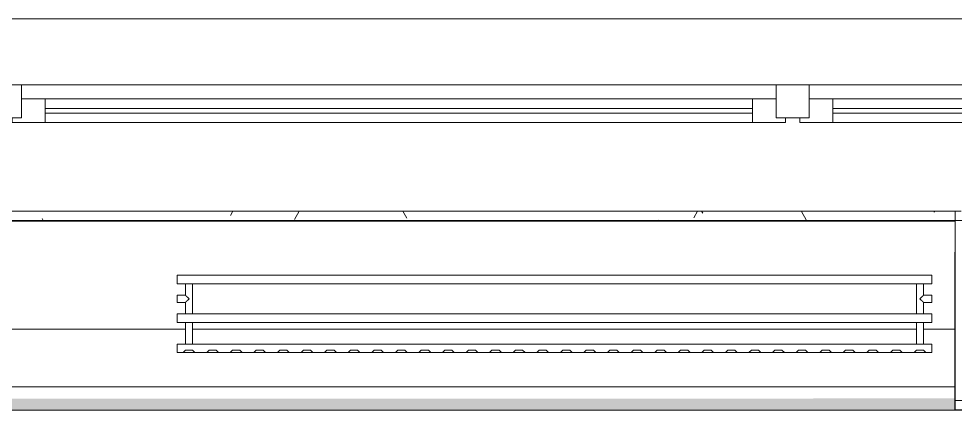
# Model space of a CAD drawing. Header units: millimetres. Extents: x -1113 to 415037, y -3642 to 354837.
# Drawn here: x 262136 to 264123, y 20728 to 21558 of the extents above; entities that cross this region are included whole.
import ezdxf

# ---------------------------------------------------------------- set-up
doc = ezdxf.new("R2010")
doc.units = ezdxf.units.MM
doc.layers.add('A-AREA-PATT-2', color=7, linetype='Continuous', lineweight=5, true_color=0xcde0ef, transparency=1)
for name, color, linetype, lineweight in [('A-FLOR', 7, 'Continuous', 9), ('A-GLAZ', 7, 'Continuous', 9), ('A-GLAZ-1', 7, 'Continuous', 5), ('A-WALL', 7, 'Continuous', 5), ('I-WALL', 7, 'Continuous', 5)]:
    doc.layers.add(name, color=color, linetype=linetype, lineweight=lineweight)
for name, color, linetype, lineweight, true_color in [('A-WALL-1', 9, 'Continuous', 5, 0x808080), ('A-WALL-FNSH-1', 9, 'Continuous', 5, 0x808080), ('M-EQPM-1', 7, 'Continuous', 9, 0xb2b2b2)]:
    doc.layers.add(name, color=color, linetype=linetype, lineweight=lineweight, true_color=true_color)

# ---------------------------------------------------------------- blocks, each defined once
blk = doc.blocks.new('120_Окно_СКБ_2Ст_Фрамуга сверху - 120_Окно_СКБ_2Ст_2300х2500_h_ ДОО-23103760-Объем проектирования 2 этажа')
at = {"layer": 'A-GLAZ'}
for p, q in [((-1150, -127), (-1150, -57)), ((-1150, -57), (-1080, -57)), ((-1080, -57), (-1080, -127)), ((520, -127), (520, -57)), ((520, -57), (590, -57)), ((590, -57), (590, -127)), ((1080, -127), (1080, -57)), ((1080, -57), (1150, -57)), ((1150, -57), (1150, -127)), ((520, -87), (-1080, -87)), ((-1080, -87), (-1080, -127)), ((-1030, -137), (-1030, -87)), ((470, -137), (470, -87)), ((520, -127), (520, -87)), ((1080, -87), (590, -87)), ((590, -87), (590, -127)), ((640, -137), (640, -87)), ((1030, -137), (1030, -87)), ((1080, -127), (1080, -87)), ((-1080, -127), (-1150, -127)), ((-1080, -127), (-1100, -127)), ((-1100, -127), (-1100, -137)), ((-1100, -137), (540, -137)), ((540, -137), (-1100, -137)), ((590, -127), (520, -127)), ((540, -127), (520, -127)), ((540, -137), (540, -127)), ((590, -127), (570, -127)), ((570, -127), (570, -137)), ((570, -137), (1100, -137)), ((1100, -137), (570, -137)), ((1150, -127), (1080, -127)), ((1100, -127), (1080, -127)), ((1100, -137), (1100, -127))]:
    blk.add_line(p, q, dxfattribs=at)
at = {"layer": 'A-GLAZ-1'}
for p, q in [((1150, -57), (-1150, -57)), ((-1080, -57), (1080, -57)), ((-1030, -107), (470, -107)), ((470, -117), (-1030, -117)), ((640, -107), (1030, -107)), ((1030, -117), (640, -117)), ((-1130, -127), (-1100, -127)), ((540, -127), (570, -127)), ((540, -127), (570, -127)), ((1100, -127), (1130, -127))]:
    blk.add_line(p, q, dxfattribs=at)
blk = doc.blocks.new('radiator_prado_classic_z_tip_30_po exemplyaru - Classic Z Тип 30-300-V473-Объем проектирования 2 этажа')
at = {"layer": 'M-EQPM-1'}
for p, q in [((0, 228), (0, 210)), ((1600, 228), (0, 228)), ((0, 210), (0, 228)), ((0, 228), (12.5, 228)), ((12.5, 228), (37.5, 228)), ((37.5, 228), (12.5, 228)), ((12.5, 228), (37.5, 228)), ((12.5, 228), (17.5, 223)), ((12.5, 228), (17.5, 223)), ((32.5, 223), (17.5, 223)), ((17.5, 223), (32.5, 223)), ((32.5, 223), (37.5, 228)), ((37.5, 228), (32.5, 223)), ((37.5, 228), (62.5, 228)), ((62.5, 228), (87.5, 228)), ((87.5, 228), (62.5, 228)), ((62.5, 228), (87.5, 228)), ((62.5, 228), (67.5, 223)), ((62.5, 228), (67.5, 223)), ((82.5, 223), (67.5, 223)), ((67.5, 223), (82.5, 223)), ((82.5, 223), (87.5, 228)), ((87.5, 228), (82.5, 223)), ((87.5, 228), (112.5, 228)), ((112.5, 228), (137.5, 228)), ((137.5, 228), (112.5, 228)), ((112.5, 228), (137.5, 228)), ((112.5, 228), (117.5, 223)), ((112.5, 228), (117.5, 223)), ((132.5, 223), (117.5, 223)), ((117.5, 223), (132.5, 223)), ((132.5, 223), (137.5, 228)), ((137.5, 228), (132.5, 223)), ((137.5, 228), (162.5, 228)), ((162.5, 228), (187.5, 228)), ((187.5, 228), (162.5, 228)), ((162.5, 228), (187.5, 228)), ((162.5, 228), (167.5, 223)), ((162.5, 228), (167.5, 223)), ((182.5, 223), (167.5, 223)), ((167.5, 223), (182.5, 223)), ((182.5, 223), (187.5, 228)), ((187.5, 228), (182.5, 223)), ((187.5, 228), (212.5, 228)), ((212.5, 228), (237.5, 228)), ((237.5, 228), (212.5, 228)), ((212.5, 228), (237.5, 228)), ((212.5, 228), (217.5, 223)), ((212.5, 228), (217.5, 223)), ((232.5, 223), (217.5, 223)), ((217.5, 223), (232.5, 223)), ((232.5, 223), (237.5, 228)), ((237.5, 228), (232.5, 223)), ((237.5, 228), (262.5, 228)), ((262.5, 228), (287.5, 228)), ((287.5, 228), (262.5, 228)), ((262.5, 228), (287.5, 228)), ((262.5, 228), (267.5, 223)), ((262.5, 228), (267.5, 223)), ((282.5, 223), (267.5, 223)), ((267.5, 223), (282.5, 223)), ((282.5, 223), (287.5, 228)), ((287.5, 228), (282.5, 223)), ((287.5, 228), (312.5, 228)), ((312.5, 228), (337.5, 228)), ((337.5, 228), (312.5, 228)), ((312.5, 228), (337.5, 228)), ((312.5, 228), (317.5, 223)), ((312.5, 228), (317.5, 223)), ((332.5, 223), (317.5, 223)), ((317.5, 223), (332.5, 223)), ((332.5, 223), (337.5, 228)), ((337.5, 228), (332.5, 223)), ((337.5, 228), (362.5, 228)), ((362.5, 228), (387.5, 228)), ((387.5, 228), (362.5, 228)), ((362.5, 228), (387.5, 228)), ((362.5, 228), (367.5, 223)), ((362.5, 228), (367.5, 223)), ((382.5, 223), (367.5, 223)), ((367.5, 223), (382.5, 223)), ((382.5, 223), (387.5, 228)), ((387.5, 228), (382.5, 223)), ((387.5, 228), (412.5, 228)), ((412.5, 228), (437.5, 228)), ((437.5, 228), (412.5, 228)), ((412.5, 228), (437.5, 228)), ((412.5, 228), (417.5, 223)), ((412.5, 228), (417.5, 223)), ((432.5, 223), (417.5, 223)), ((417.5, 223), (432.5, 223)), ((432.5, 223), (437.5, 228)), ((437.5, 228), (432.5, 223)), ((437.5, 228), (462.5, 228)), ((462.5, 228), (487.5, 228)), ((487.5, 228), (462.5, 228)), ((462.5, 228), (487.5, 228)), ((462.5, 228), (467.5, 223)), ((462.5, 228), (467.5, 223)), ((482.5, 223), (467.5, 223)), ((467.5, 223), (482.5, 223)), ((482.5, 223), (487.5, 228)), ((487.5, 228), (482.5, 223)), ((487.5, 228), (512.5, 228)), ((512.5, 228), (537.5, 228)), ((537.5, 228), (512.5, 228)), ((512.5, 228), (537.5, 228)), ((512.5, 228), (517.5, 223)), ((512.5, 228), (517.5, 223)), ((532.5, 223), (517.5, 223)), ((517.5, 223), (532.5, 223)), ((532.5, 223), (537.5, 228)), ((537.5, 228), (532.5, 223)), ((537.5, 228), (562.5, 228)), ((562.5, 228), (587.5, 228)), ((587.5, 228), (562.5, 228)), ((562.5, 228), (587.5, 228)), ((562.5, 228), (567.5, 223)), ((562.5, 228), (567.5, 223)), ((582.5, 223), (567.5, 223)), ((567.5, 223), (582.5, 223)), ((582.5, 223), (587.5, 228)), ((587.5, 228), (582.5, 223)), ((587.5, 228), (612.5, 228)), ((612.5, 228), (637.5, 228)), ((637.5, 228), (612.5, 228)), ((612.5, 228), (637.5, 228)), ((612.5, 228), (617.5, 223)), ((612.5, 228), (617.5, 223)), ((632.5, 223), (617.5, 223)), ((617.5, 223), (632.5, 223)), ((632.5, 223), (637.5, 228)), ((637.5, 228), (632.5, 223)), ((637.5, 228), (662.5, 228)), ((662.5, 228), (687.5, 228)), ((687.5, 228), (662.5, 228)), ((662.5, 228), (687.5, 228)), ((662.5, 228), (667.5, 223)), ((662.5, 228), (667.5, 223)), ((682.5, 223), (667.5, 223)), ((667.5, 223), (682.5, 223)), ((682.5, 223), (687.5, 228)), ((687.5, 228), (682.5, 223)), ((687.5, 228), (712.5, 228)), ((712.5, 228), (737.5, 228)), ((737.5, 228), (712.5, 228)), ((712.5, 228), (737.5, 228)), ((712.5, 228), (717.5, 223)), ((712.5, 228), (717.5, 223)), ((732.5, 223), (717.5, 223)), ((717.5, 223), (732.5, 223)), ((732.5, 223), (737.5, 228)), ((737.5, 228), (732.5, 223)), ((737.5, 228), (762.5, 228)), ((762.5, 228), (787.5, 228)), ((787.5, 228), (762.5, 228)), ((762.5, 228), (787.5, 228)), ((762.5, 228), (767.5, 223)), ((762.5, 228), (767.5, 223)), ((782.5, 223), (767.5, 223)), ((767.5, 223), (782.5, 223)), ((782.5, 223), (787.5, 228)), ((787.5, 228), (782.5, 223)), ((787.5, 228), (812.5, 228)), ((812.5, 228), (837.5, 228)), ((837.5, 228), (812.5, 228)), ((812.5, 228), (837.5, 228)), ((812.5, 228), (817.5, 223)), ((812.5, 228), (817.5, 223)), ((832.5, 223), (817.5, 223)), ((817.5, 223), (832.5, 223)), ((832.5, 223), (837.5, 228)), ((837.5, 228), (832.5, 223)), ((837.5, 228), (862.5, 228)), ((862.5, 228), (887.5, 228)), ((887.5, 228), (862.5, 228)), ((862.5, 228), (887.5, 228)), ((862.5, 228), (867.5, 223)), ((862.5, 228), (867.5, 223)), ((882.5, 223), (867.5, 223)), ((867.5, 223), (882.5, 223)), ((882.5, 223), (887.5, 228)), ((887.5, 228), (882.5, 223)), ((887.5, 228), (912.5, 228)), ((912.5, 228), (937.5, 228)), ((937.5, 228), (912.5, 228)), ((912.5, 228), (937.5, 228)), ((912.5, 228), (917.5, 223)), ((912.5, 228), (917.5, 223)), ((932.5, 223), (917.5, 223)), ((917.5, 223), (932.5, 223)), ((932.5, 223), (937.5, 228)), ((937.5, 228), (932.5, 223)), ((937.5, 228), (962.5, 228)), ((962.5, 228), (987.5, 228)), ((987.5, 228), (962.5, 228)), ((962.5, 228), (987.5, 228)), ((962.5, 228), (967.5, 223)), ((962.5, 228), (967.5, 223)), ((982.5, 223), (967.5, 223)), ((967.5, 223), (982.5, 223)), ((982.5, 223), (987.5, 228)), ((987.5, 228), (982.5, 223)), ((987.5, 228), (1012.5, 228)), ((1012.5, 228), (1037.5, 228)), ((1037.5, 228), (1012.5, 228)), ((1012.5, 228), (1037.5, 228)), ((1012.5, 228), (1017.5, 223)), ((1012.5, 228), (1017.5, 223)), ((1032.5, 223), (1017.5, 223)), ((1017.5, 223), (1032.5, 223)), ((1032.5, 223), (1037.5, 228)), ((1037.5, 228), (1032.5, 223)), ((1037.5, 228), (1062.5, 228)), ((1062.5, 228), (1087.5, 228)), ((1087.5, 228), (1062.5, 228)), ((1062.5, 228), (1087.5, 228)), ((1062.5, 228), (1067.5, 223)), ((1062.5, 228), (1067.5, 223)), ((1082.5, 223), (1067.5, 223)), ((1067.5, 223), (1082.5, 223)), ((1082.5, 223), (1087.5, 228)), ((1087.5, 228), (1082.5, 223)), ((1087.5, 228), (1112.5, 228)), ((1112.5, 228), (1137.5, 228)), ((1137.5, 228), (1112.5, 228)), ((1112.5, 228), (1137.5, 228)), ((1112.5, 228), (1117.5, 223)), ((1112.5, 228), (1117.5, 223)), ((1132.5, 223), (1117.5, 223)), ((1117.5, 223), (1132.5, 223)), ((1132.5, 223), (1137.5, 228)), ((1137.5, 228), (1132.5, 223)), ((1137.5, 228), (1162.5, 228)), ((1162.5, 228), (1187.5, 228)), ((1187.5, 228), (1162.5, 228)), ((1162.5, 228), (1187.5, 228)), ((1162.5, 228), (1167.5, 223)), ((1162.5, 228), (1167.5, 223)), ((1182.5, 223), (1167.5, 223)), ((1167.5, 223), (1182.5, 223)), ((1182.5, 223), (1187.5, 228)), ((1187.5, 228), (1182.5, 223)), ((1187.5, 228), (1212.5, 228)), ((1212.5, 228), (1237.5, 228)), ((1237.5, 228), (1212.5, 228)), ((1212.5, 228), (1237.5, 228)), ((1212.5, 228), (1217.5, 223)), ((1212.5, 228), (1217.5, 223)), ((1232.5, 223), (1217.5, 223)), ((1217.5, 223), (1232.5, 223)), ((1232.5, 223), (1237.5, 228)), ((1237.5, 228), (1232.5, 223)), ((1237.5, 228), (1262.5, 228)), ((1262.5, 228), (1287.5, 228)), ((1287.5, 228), (1262.5, 228)), ((1262.5, 228), (1287.5, 228)), ((1262.5, 228), (1267.5, 223)), ((1262.5, 228), (1267.5, 223)), ((1282.5, 223), (1267.5, 223)), ((1267.5, 223), (1282.5, 223)), ((1282.5, 223), (1287.5, 228)), ((1287.5, 228), (1282.5, 223)), ((1287.5, 228), (1312.5, 228)), ((1312.5, 228), (1337.5, 228)), ((1337.5, 228), (1312.5, 228)), ((1312.5, 228), (1337.5, 228)), ((1312.5, 228), (1317.5, 223)), ((1312.5, 228), (1317.5, 223)), ((1332.5, 223), (1317.5, 223)), ((1317.5, 223), (1332.5, 223)), ((1332.5, 223), (1337.5, 228)), ((1337.5, 228), (1332.5, 223)), ((1337.5, 228), (1362.5, 228)), ((1362.5, 228), (1387.5, 228)), ((1387.5, 228), (1362.5, 228)), ((1362.5, 228), (1387.5, 228)), ((1362.5, 228), (1367.5, 223)), ((1362.5, 228), (1367.5, 223)), ((1382.5, 223), (1367.5, 223)), ((1367.5, 223), (1382.5, 223)), ((1382.5, 223), (1387.5, 228)), ((1387.5, 228), (1382.5, 223)), ((1387.5, 228), (1412.5, 228)), ((1412.5, 228), (1437.5, 228)), ((1437.5, 228), (1412.5, 228)), ((1412.5, 228), (1437.5, 228)), ((1412.5, 228), (1417.5, 223)), ((1412.5, 228), (1417.5, 223)), ((1432.5, 223), (1417.5, 223)), ((1417.5, 223), (1432.5, 223)), ((1432.5, 223), (1437.5, 228)), ((1437.5, 228), (1432.5, 223)), ((1437.5, 228), (1462.5, 228)), ((1462.5, 228), (1487.5, 228)), ((1487.5, 228), (1462.5, 228)), ((1462.5, 228), (1487.5, 228)), ((1462.5, 228), (1467.5, 223)), ((1462.5, 228), (1467.5, 223)), ((1482.5, 223), (1467.5, 223)), ((1467.5, 223), (1482.5, 223)), ((1482.5, 223), (1487.5, 228)), ((1487.5, 228), (1482.5, 223)), ((1487.5, 228), (1512.5, 228)), ((1512.5, 228), (1537.5, 228)), ((1537.5, 228), (1512.5, 228)), ((1512.5, 228), (1537.5, 228)), ((1512.5, 228), (1517.5, 223)), ((1512.5, 228), (1517.5, 223)), ((1532.5, 223), (1517.5, 223)), ((1517.5, 223), (1532.5, 223)), ((1532.5, 223), (1537.5, 228)), ((1537.5, 228), (1532.5, 223)), ((1537.5, 228), (1562.5, 228)), ((1562.5, 228), (1587.5, 228)), ((1587.5, 228), (1562.5, 228)), ((1562.5, 228), (1587.5, 228)), ((1562.5, 228), (1567.5, 223)), ((1562.5, 228), (1567.5, 223)), ((1582.5, 223), (1567.5, 223)), ((1567.5, 223), (1582.5, 223)), ((1582.5, 223), (1587.5, 228)), ((1587.5, 228), (1582.5, 223)), ((1587.5, 228), (1600, 228)), ((1600, 210), (1600, 228)), ((1600, 228), (1600, 210)), ((0, 210), (1600, 210)), ((17.8, 210), (0, 210)), ((17.5, 210), (17.5, 164)), ((17.5, 210), (17.5, 164)), ((17.8, 210), (17.5, 210)), ((17.5, 210), (17.8, 210)), ((17.8, 210), (17.5, 210)), ((17.5, 210), (32.5, 210)), ((32.2, 210), (17.8, 210)), ((17.8, 210), (32.2, 210)), ((18.5, 210), (17.8, 210)), ((19.7, 210), (18.5, 210)), ((21.2, 210), (19.7, 210)), ((23.1, 210), (21.2, 210)), ((25, 210), (23.1, 210)), ((26.9, 210), (25, 210)), ((28.7, 210), (26.9, 210)), ((30.3, 210), (28.7, 210)), ((31.5, 210), (30.3, 210)), ((32.2, 210), (31.5, 210)), ((32.5, 210), (32.2, 210)), ((32.2, 210), (32.5, 210)), ((32.5, 210), (32.2, 210)), ((1567.8, 210), (32.2, 210)), ((32.5, 164), (32.5, 210)), ((32.5, 164), (32.5, 210)), ((1567.5, 210), (1567.5, 164)), ((1567.5, 210), (1567.5, 164)), ((1567.8, 210), (1567.5, 210)), ((1567.5, 210), (1582.5, 210)), ((1567.8, 210), (1567.5, 210)), ((1567.5, 210), (1567.8, 210)), ((1575, 210), (1567.8, 210)), ((1573.1, 210), (1567.8, 210)), ((1567.8, 210), (1582.2, 210)), ((1576.9, 210), (1573.1, 210)), ((1582.2, 210), (1575, 210)), ((1578.7, 210), (1576.9, 210)), ((1580.3, 210), (1578.7, 210)), ((1582.2, 210), (1580.3, 210)), ((1582.5, 210), (1582.2, 210)), ((1582.5, 210), (1582.2, 210)), ((1582.2, 210), (1582.5, 210)), ((1600, 210), (1582.2, 210)), ((1582.5, 164), (1582.5, 210)), ((1582.5, 164), (1582.5, 210)), ((1600, 164), (0, 164)), ((0, 164), (0, 146)), ((0, 146), (0, 164)), ((0, 164), (17.8, 164)), ((17.8, 164), (17.5, 164)), ((17.5, 164), (17.8, 164)), ((17.8, 164), (17.5, 164)), ((17.5, 164), (32.5, 164)), ((32.2, 164), (17.8, 164)), ((17.8, 164), (18.5, 164)), ((25, 164), (17.8, 164)), ((18.5, 164), (19.7, 164)), ((19.7, 164), (21.2, 164)), ((21.2, 164), (23.1, 164)), ((23.1, 164), (25, 164)), ((25, 164), (26.9, 164)), ((26.9, 164), (25, 164)), ((26.9, 164), (28.7, 164)), ((28.7, 164), (26.9, 164)), ((28.7, 164), (30.3, 164)), ((32.2, 164), (28.7, 164)), ((30.3, 164), (31.5, 164)), ((31.5, 164), (32.2, 164)), ((32.5, 164), (32.2, 164)), ((32.2, 164), (32.5, 164)), ((32.5, 164), (32.2, 164)), ((32.2, 164), (1567.8, 164)), ((1567.8, 164), (1567.5, 164)), ((1567.5, 164), (1582.5, 164)), ((1567.8, 164), (1567.5, 164)), ((1567.5, 164), (1567.8, 164)), ((1573.1, 164), (1567.8, 164)), ((1573.1, 164), (1567.8, 164)), ((1567.8, 164), (1582.2, 164)), ((1576.9, 164), (1573.1, 164)), ((1582.2, 164), (1573.1, 164)), ((1582.2, 164), (1576.9, 164)), ((1582.5, 164), (1582.2, 164)), ((1582.5, 164), (1582.2, 164)), ((1582.2, 164), (1582.5, 164)), ((1582.2, 164), (1600, 164)), ((1600, 146), (1600, 164)), ((1600, 164), (1600, 146)), ((0, 146), (1600, 146)), ((18.5, 146), (0, 146)), ((17.5, 146), (17.5, 121.5)), ((17.5, 146), (17.5, 121.5)), ((17.5, 146), (18.5, 146)), ((18.5, 146), (17.5, 146)), ((17.5, 146), (18.5, 146)), ((32.5, 146), (17.5, 146)), ((18.5, 146), (32.2, 146)), ((32.2, 146), (18.5, 146)), ((18.5, 146), (19.7, 146)), ((19.7, 146), (21.2, 146)), ((21.2, 146), (23.1, 146)), ((23.1, 146), (32.2, 146)), ((32.2, 146), (32.5, 146)), ((32.5, 146), (32.2, 146)), ((32.2, 146), (32.5, 146)), ((1567.8, 146), (32.2, 146)), ((32.5, 82), (32.5, 146)), ((32.5, 82), (32.5, 146)), ((1567.5, 146), (1567.5, 82)), ((1567.5, 146), (1567.5, 82)), ((1567.5, 146), (1567.8, 146)), ((1582.5, 146), (1567.5, 146)), ((1567.5, 146), (1567.8, 146)), ((1567.8, 146), (1567.5, 146)), ((1567.8, 146), (1569.7, 146)), ((1567.8, 146), (1581.5, 146)), ((1581.5, 146), (1567.8, 146)), ((1569.7, 146), (1571.2, 146)), ((1571.2, 146), (1575, 146)), ((1575, 146), (1578.7, 146)), ((1578.7, 146), (1581.5, 146)), ((1581.5, 146), (1582.5, 146)), ((1581.5, 146), (1582.5, 146)), ((1582.5, 146), (1581.5, 146)), ((1600, 146), (1581.5, 146)), ((1582.5, 121.5), (1582.5, 146)), ((1582.5, 121.5), (1582.5, 146)), ((17.5, 121.5), (0, 121.5)), ((17.5, 121.5), (0, 121.5)), ((0, 121.5), (0, 120.5)), ((0, 106.5), (0, 121.5)), ((0, 120.5), (0, 107.5)), ((0, 120.5), (0, 119.3)), ((0, 114), (0, 120.5)), ((0, 120.5), (0, 120.5)), ((0, 119.3), (0, 117.8)), ((1600, 121.5), (1582.5, 121.5)), ((1600, 121.5), (1582.5, 121.5)), ((1600, 121.5), (1600, 106.5)), ((1600, 120.5), (1600, 121.5)), ((1600, 121.5), (1600, 120.5)), ((1600, 120.5), (1600, 121.5)), ((1600, 107.5), (1600, 120.5)), ((1600, 120.5), (1600, 107.5)), ((1600, 107.5), (1600, 120.5)), ((0, 117.8), (0, 114)), ((0, 114), (0, 110.3)), ((0, 107.5), (0, 114)), ((0, 110.3), (0, 108.7)), ((0, 108.7), (0, 107.5)), ((0, 107.5), (0, 106.5)), ((0, 107.5), (0, 107.5)), ((0, 106.5), (17.5, 106.5)), ((0, 106.5), (17.5, 106.5)), ((17.5, 106.5), (17.5, 82)), ((17.5, 106.5), (17.5, 82)), ((1582.5, 82), (1582.5, 106.5)), ((1582.5, 106.5), (1600, 106.5)), ((1582.5, 82), (1582.5, 106.5)), ((1582.5, 106.5), (1600, 106.5)), ((1600, 106.5), (1600, 107.5)), ((1600, 107.5), (1600, 106.5)), ((1600, 106.5), (1600, 107.5)), ((1600, 82), (0, 82)), ((0, 82), (0, 64)), ((0, 64), (0, 82)), ((0, 82), (18.5, 82)), ((18.5, 82), (17.5, 82)), ((17.5, 82), (18.5, 82)), ((18.5, 82), (17.5, 82)), ((17.5, 82), (32.5, 82)), ((32.2, 82), (18.5, 82)), ((18.5, 82), (19.7, 82)), ((32.2, 82), (18.5, 82)), ((19.7, 82), (21.2, 82)), ((21.2, 82), (23.1, 82)), ((23.1, 82), (25, 82)), ((25, 82), (26.9, 82)), ((26.9, 82), (28.7, 82)), ((28.7, 82), (30.3, 82)), ((30.3, 82), (31.5, 82)), ((31.5, 82), (32.2, 82)), ((32.5, 82), (32.2, 82)), ((32.2, 82), (32.5, 82)), ((32.5, 82), (32.2, 82)), ((32.2, 82), (1567.8, 82)), ((1567.8, 82), (1567.5, 82)), ((1567.5, 82), (1582.5, 82)), ((1567.8, 82), (1567.5, 82)), ((1567.5, 82), (1567.8, 82)), ((1569.7, 82), (1567.8, 82)), ((1581.5, 82), (1567.8, 82)), ((1567.8, 82), (1568.5, 82)), ((1568.5, 82), (1581.5, 82)), ((1573.1, 82), (1569.7, 82)), ((1576.9, 82), (1573.1, 82)), ((1580.3, 82), (1576.9, 82)), ((1581.5, 82), (1580.3, 82)), ((1582.5, 82), (1581.5, 82)), ((1582.5, 82), (1581.5, 82)), ((1581.5, 82), (1582.5, 82)), ((1581.5, 82), (1600, 82)), ((1600, 64), (1600, 82)), ((1600, 82), (1600, 64)), ((1600, 64), (0, 64)), ((0, 64), (1600, 64))]:
    blk.add_line(p, q, dxfattribs=at)
for points, knots in [([(18.5, 120.5), (18.4, 120.6), (18.3, 120.7), (18.1, 120.9), (17.9, 121.1), (17.8, 121.2), (17.7, 121.3), (17.5, 121.5), (17.5, 121.5), (17.5, 121.5)], [0.7142857, 0.7142857, 0.7142857, 0.7142857, 0.75, 0.7857143, 0.8214286, 0.8571429, 0.8928571, 0.9285714, 1, 1, 1, 1]), ([(17.5, 121.5), (17.5, 121.5), (17.5, 121.5), (17.7, 121.3), (17.8, 121.2), (17.9, 121.1), (18.1, 120.9), (18.3, 120.7), (18.4, 120.6), (18.5, 120.5)], [0, 0, 0, 0, 0.0714286, 0.1071429, 0.1428571, 0.1785714, 0.2142857, 0.25, 0.2857143, 0.2857143, 0.2857143, 0.2857143]), ([(17.5, 121.5), (17.5, 121.5), (17.5, 121.5), (17.7, 121.3), (17.8, 121.2), (17.9, 121.1), (18.1, 120.9), (18.3, 120.7), (18.4, 120.6), (18.5, 120.5)], [0, 0, 0, 0, 0.0714286, 0.1071429, 0.1428571, 0.1785714, 0.2142857, 0.25, 0.2857143, 0.2857143, 0.2857143, 0.2857143]), ([(25, 114), (24.5, 114.5), (23.6, 115.4), (22.4, 116.6), (21.6, 117.4), (21.1, 117.9), (20.8, 118.2), (20.5, 118.5), (20.2, 118.8), (19.8, 119.1), (19.6, 119.4), (19.3, 119.7), (19, 120), (18.7, 120.3), (18.5, 120.5), (18.3, 120.7), (18.1, 120.9), (17.9, 121.1), (17.8, 121.2), (17.7, 121.3), (17.5, 121.5), (17.5, 121.5), (17.5, 121.5)], [0, 0, 0, 0, 0.142857, 0.285714, 0.357143, 0.392857, 0.428571, 0.464286, 0.5, 0.535714, 0.571429, 0.607143, 0.642857, 0.678571, 0.714286, 0.75, 0.785714, 0.821429, 0.857143, 0.892857, 0.928571, 1, 1, 1, 1]), ([(22.1, 116.9), (21.9, 117.1), (21.6, 117.4), (21.1, 117.9), (20.8, 118.2), (20.5, 118.5), (20.2, 118.8), (19.9, 119.2), (19.7, 119.3), (19.6, 119.4)], [0.2857143, 0.2857143, 0.2857143, 0.2857143, 0.3571429, 0.3928571, 0.4285714, 0.4642857, 0.5, 0.5357143, 0.5714286, 0.5714286, 0.5714286, 0.5714286]), ([(19.6, 119.4), (19.7, 119.3), (19.9, 119.2), (20.3, 118.7), (20.7, 118.3), (21.1, 117.9), (21.6, 117.4), (21.9, 117.1), (22.1, 116.9)], [0.4285714, 0.4285714, 0.4285714, 0.4285714, 0.4642857, 0.5, 0.5714286, 0.6071429, 0.6428571, 0.7142857, 0.7142857, 0.7142857, 0.7142857]), ([(19.6, 119.4), (19.7, 119.3), (19.8, 119.1), (20.3, 118.7), (20.6, 118.4), (20.8, 118.2)], [0.4285714, 0.4285714, 0.4285714, 0.4285714, 0.4642857, 0.5, 0.5714286, 0.5714286, 0.5714286, 0.5714286]), ([(1575, 114), (1575.5, 114.5), (1576.4, 115.4), (1577.6, 116.6), (1578.4, 117.4), (1578.9, 117.9), (1579.2, 118.2), (1579.5, 118.5), (1579.8, 118.8), (1580.1, 119.2), (1580.4, 119.4), (1580.7, 119.7), (1581, 120), (1581.3, 120.3), (1581.5, 120.5), (1581.7, 120.7), (1581.9, 120.9), (1582.1, 121.1), (1582.2, 121.2), (1582.3, 121.3), (1582.5, 121.5), (1582.5, 121.5), (1582.5, 121.5)], [0, 0, 0, 0, 0.142857, 0.285714, 0.357143, 0.392857, 0.428571, 0.464286, 0.5, 0.535714, 0.571429, 0.607143, 0.642857, 0.678571, 0.714286, 0.75, 0.785714, 0.821429, 0.857143, 0.892857, 0.928571, 1, 1, 1, 1]), ([(1580.4, 119.4), (1580.3, 119.3), (1580.1, 119.2), (1579.7, 118.7), (1579.3, 118.3), (1578.9, 117.9), (1578.4, 117.4), (1578.1, 117.1), (1577.9, 116.9)], [0.4285714, 0.4285714, 0.4285714, 0.4285714, 0.4642857, 0.5, 0.5714286, 0.6071429, 0.6428571, 0.7142857, 0.7142857, 0.7142857, 0.7142857]), ([(1577.9, 116.9), (1578.1, 117.1), (1578.4, 117.4), (1578.9, 117.9), (1579.2, 118.2), (1579.5, 118.5), (1579.8, 118.8), (1580.1, 119.2), (1580.3, 119.3), (1580.4, 119.4)], [0.2857143, 0.2857143, 0.2857143, 0.2857143, 0.3571429, 0.3928571, 0.4285714, 0.4642857, 0.5, 0.5357143, 0.5714286, 0.5714286, 0.5714286, 0.5714286]), ([(1580.4, 119.4), (1580.3, 119.3), (1580.1, 119.2), (1579.7, 118.7), (1579.4, 118.4), (1579.2, 118.2)], [0.4285714, 0.4285714, 0.4285714, 0.4285714, 0.4642857, 0.5, 0.5714286, 0.5714286, 0.5714286, 0.5714286]), ([(1582.5, 121.5), (1582.5, 121.5), (1582.5, 121.5), (1582.3, 121.3), (1582.2, 121.2), (1582.1, 121.1), (1581.9, 120.9), (1581.7, 120.7), (1581.6, 120.6), (1581.5, 120.5)], [0, 0, 0, 0, 0.0714286, 0.1071429, 0.1428571, 0.1785714, 0.2142857, 0.25, 0.2857143, 0.2857143, 0.2857143, 0.2857143]), ([(1582.5, 121.5), (1582.5, 121.5), (1582.5, 121.5), (1582.3, 121.3), (1582.2, 121.2), (1582.1, 121.1), (1581.9, 120.9), (1581.7, 120.7), (1581.6, 120.6), (1581.5, 120.5)], [0, 0, 0, 0, 0.0714286, 0.1071429, 0.1428571, 0.1785714, 0.2142857, 0.25, 0.2857143, 0.2857143, 0.2857143, 0.2857143]), ([(1581.5, 120.5), (1581.6, 120.6), (1581.7, 120.7), (1581.9, 120.9), (1582.1, 121.1), (1582.2, 121.2), (1582.3, 121.3), (1582.5, 121.5), (1582.5, 121.5), (1582.5, 121.5)], [0.7142857, 0.7142857, 0.7142857, 0.7142857, 0.75, 0.7857143, 0.8214286, 0.8571429, 0.8928571, 0.9285714, 1, 1, 1, 1]), ([(17.5, 106.5), (17.5, 106.5), (17.5, 106.5), (17.7, 106.7), (17.8, 106.8), (17.9, 106.9), (18.1, 107.1), (18.3, 107.3), (18.5, 107.5), (18.7, 107.7), (19, 108), (19.3, 108.3), (19.6, 108.6), (19.8, 108.9), (20.3, 109.3), (20.7, 109.7), (21.1, 110.1), (21.6, 110.6), (22.4, 111.4), (23.6, 112.6), (24.5, 113.5), (25, 114)], [0, 0, 0, 0, 0.071429, 0.107143, 0.142857, 0.178571, 0.214286, 0.25, 0.285714, 0.321429, 0.357143, 0.392857, 0.428571, 0.464286, 0.5, 0.571429, 0.607143, 0.642857, 0.714286, 0.857143, 1, 1, 1, 1]), ([(17.5, 106.5), (17.5, 106.5), (17.5, 106.5), (17.7, 106.7), (17.8, 106.8), (17.9, 106.9), (18.1, 107.1), (18.3, 107.3), (18.4, 107.4), (18.5, 107.5)], [0, 0, 0, 0, 0.0714286, 0.1071429, 0.1428571, 0.1785714, 0.2142857, 0.25, 0.2857143, 0.2857143, 0.2857143, 0.2857143]), ([(18.5, 107.5), (18.4, 107.4), (18.3, 107.3), (18.1, 107.1), (17.9, 106.9), (17.8, 106.8), (17.7, 106.7), (17.5, 106.5), (17.5, 106.5), (17.5, 106.5)], [0.7142857, 0.7142857, 0.7142857, 0.7142857, 0.75, 0.7857143, 0.8214286, 0.8571429, 0.8928571, 0.9285714, 1, 1, 1, 1]), ([(18.5, 107.5), (18.4, 107.4), (18.3, 107.3), (18.1, 107.1), (17.9, 106.9), (17.8, 106.8), (17.7, 106.7), (17.5, 106.5), (17.5, 106.5), (17.5, 106.5)], [0.7142857, 0.7142857, 0.7142857, 0.7142857, 0.75, 0.7857143, 0.8214286, 0.8571429, 0.8928571, 0.9285714, 1, 1, 1, 1]), ([(19.6, 108.6), (19.7, 108.7), (19.9, 108.8), (20.3, 109.3), (20.7, 109.7), (21.1, 110.1), (21.6, 110.6), (21.9, 110.9), (22.1, 111.1)], [0.4285714, 0.4285714, 0.4285714, 0.4285714, 0.4642857, 0.5, 0.5714286, 0.6071429, 0.6428571, 0.7142857, 0.7142857, 0.7142857, 0.7142857]), ([(22.1, 111.1), (21.9, 110.9), (21.6, 110.6), (21.1, 110.1), (20.8, 109.8), (20.5, 109.5), (20.2, 109.2), (19.9, 108.8), (19.7, 108.7), (19.6, 108.6)], [0.2857143, 0.2857143, 0.2857143, 0.2857143, 0.3571429, 0.3928571, 0.4285714, 0.4642857, 0.5, 0.5357143, 0.5714286, 0.5714286, 0.5714286, 0.5714286]), ([(20.8, 118.2), (20.9, 118.1), (21.1, 117.9), (21.6, 117.4), (21.9, 117.1), (22.1, 116.9)], [0.5714286, 0.5714286, 0.5714286, 0.5714286, 0.6071429, 0.6428571, 0.7142857, 0.7142857, 0.7142857, 0.7142857]), ([(22.1, 111.1), (21.9, 110.9), (21.6, 110.6), (21.1, 110.1), (20.9, 109.9), (20.8, 109.8)], [0.2857143, 0.2857143, 0.2857143, 0.2857143, 0.3571429, 0.3928571, 0.4285714, 0.4285714, 0.4285714, 0.4285714]), ([(1582.5, 106.5), (1582.5, 106.5), (1582.5, 106.5), (1582.3, 106.7), (1582.2, 106.8), (1582.1, 106.9), (1581.9, 107.1), (1581.7, 107.3), (1581.5, 107.5), (1581.3, 107.7), (1581, 108), (1580.7, 108.3), (1580.4, 108.6), (1580.1, 108.8), (1579.7, 109.3), (1579.3, 109.7), (1578.9, 110.1), (1578.4, 110.6), (1577.6, 111.4), (1576.4, 112.6), (1575.5, 113.5), (1575, 114)], [0, 0, 0, 0, 0.071429, 0.107143, 0.142857, 0.178571, 0.214286, 0.25, 0.285714, 0.321429, 0.357143, 0.392857, 0.428571, 0.464286, 0.5, 0.571429, 0.607143, 0.642857, 0.714286, 0.857143, 1, 1, 1, 1]), ([(1579.2, 118.2), (1579.1, 118.1), (1578.9, 117.9), (1578.4, 117.4), (1578.1, 117.1), (1577.9, 116.9)], [0.5714286, 0.5714286, 0.5714286, 0.5714286, 0.6071429, 0.6428571, 0.7142857, 0.7142857, 0.7142857, 0.7142857]), ([(1577.9, 111.1), (1578.1, 110.9), (1578.4, 110.6), (1578.9, 110.1), (1579.2, 109.8), (1579.5, 109.5), (1579.8, 109.2), (1580.1, 108.8), (1580.3, 108.7), (1580.4, 108.6)], [0.2857143, 0.2857143, 0.2857143, 0.2857143, 0.3571429, 0.3928571, 0.4285714, 0.4642857, 0.5, 0.5357143, 0.5714286, 0.5714286, 0.5714286, 0.5714286]), ([(1577.9, 111.1), (1578.1, 110.9), (1578.4, 110.6), (1578.9, 110.1), (1579.2, 109.8), (1579.5, 109.5), (1579.8, 109.2), (1580.1, 108.8), (1580.3, 108.7), (1580.4, 108.6)], [0.2857143, 0.2857143, 0.2857143, 0.2857143, 0.3571429, 0.3928571, 0.4285714, 0.4642857, 0.5, 0.5357143, 0.5714286, 0.5714286, 0.5714286, 0.5714286]), ([(1580.4, 108.6), (1580.3, 108.7), (1580.1, 108.8), (1579.7, 109.3), (1579.3, 109.7), (1578.9, 110.1), (1578.4, 110.6), (1578.1, 110.9), (1577.9, 111.1)], [0.4285714, 0.4285714, 0.4285714, 0.4285714, 0.4642857, 0.5, 0.5714286, 0.6071429, 0.6428571, 0.7142857, 0.7142857, 0.7142857, 0.7142857]), ([(1581.5, 107.5), (1581.6, 107.4), (1581.7, 107.3), (1581.9, 107.1), (1582.1, 106.9), (1582.2, 106.8), (1582.3, 106.7), (1582.5, 106.5), (1582.5, 106.5), (1582.5, 106.5)], [0.7142857, 0.7142857, 0.7142857, 0.7142857, 0.75, 0.7857143, 0.8214286, 0.8571429, 0.8928571, 0.9285714, 1, 1, 1, 1]), ([(1581.5, 107.5), (1581.6, 107.4), (1581.7, 107.3), (1581.9, 107.1), (1582.1, 106.9), (1582.2, 106.8), (1582.3, 106.7), (1582.5, 106.5), (1582.5, 106.5), (1582.5, 106.5)], [0.7142857, 0.7142857, 0.7142857, 0.7142857, 0.75, 0.7857143, 0.8214286, 0.8571429, 0.8928571, 0.9285714, 1, 1, 1, 1]), ([(1582.5, 106.5), (1582.5, 106.5), (1582.5, 106.5), (1582.3, 106.7), (1582.2, 106.8), (1582.1, 106.9), (1581.9, 107.1), (1581.7, 107.3), (1581.6, 107.4), (1581.5, 107.5)], [0, 0, 0, 0, 0.0714286, 0.1071429, 0.1428571, 0.1785714, 0.2142857, 0.25, 0.2857143, 0.2857143, 0.2857143, 0.2857143])]:
    blk.add_open_spline(points, degree=3, knots=knots, dxfattribs=at)
for points in [[(19.6, 119.4), (19.5, 119.5), (19.3, 119.7), (19, 120), (18.7, 120.3), (18.6, 120.4), (18.5, 120.5)], [(18.5, 120.5), (18.6, 120.4), (18.7, 120.3), (19, 120), (19.3, 119.7), (19.5, 119.5), (19.6, 119.4)], [(18.5, 120.5), (18.6, 120.4), (18.7, 120.3), (19, 120), (19.3, 119.7), (19.5, 119.5), (19.6, 119.4)], [(1581.5, 120.5), (1581.4, 120.4), (1581.3, 120.3), (1581, 120), (1580.7, 119.7), (1580.5, 119.5), (1580.4, 119.4)], [(1581.5, 120.5), (1581.4, 120.4), (1581.3, 120.3), (1581, 120), (1580.7, 119.7), (1580.5, 119.5), (1580.4, 119.4)], [(1580.4, 119.4), (1580.5, 119.5), (1580.7, 119.7), (1581, 120), (1581.3, 120.3), (1581.4, 120.4), (1581.5, 120.5)], [(18.5, 107.5), (18.6, 107.6), (18.7, 107.7), (19, 108), (19.3, 108.3), (19.5, 108.5), (19.6, 108.6)], [(19.6, 108.6), (19.5, 108.5), (19.3, 108.3), (19, 108), (18.7, 107.7), (18.6, 107.6), (18.5, 107.5)], [(19.6, 108.6), (19.5, 108.5), (19.3, 108.3), (19, 108), (18.7, 107.7), (18.6, 107.6), (18.5, 107.5)], [(20.8, 109.8), (20.7, 109.7), (20.5, 109.5), (20.2, 109.2), (19.8, 108.9), (19.7, 108.7), (19.6, 108.6)], [(25, 114), (24.5, 114.5), (23.6, 115.4), (22.6, 116.4), (22.1, 116.9)], [(22.1, 116.9), (22.6, 116.4), (23.6, 115.4), (24.5, 114.5), (25, 114)], [(22.1, 116.9), (22.6, 116.4), (23.6, 115.4), (24.5, 114.5), (25, 114)], [(22.1, 111.1), (22.6, 111.6), (23.6, 112.6), (24.5, 113.5), (25, 114)], [(25, 114), (24.5, 113.5), (23.6, 112.6), (22.6, 111.6), (22.1, 111.1)], [(25, 114), (24.5, 113.5), (23.6, 112.6), (22.6, 111.6), (22.1, 111.1)], [(1577.9, 116.9), (1577.4, 116.4), (1576.4, 115.4), (1575.5, 114.5), (1575, 114)], [(1577.9, 116.9), (1577.4, 116.4), (1576.4, 115.4), (1575.5, 114.5), (1575, 114)], [(1575, 114), (1575.5, 114.5), (1576.4, 115.4), (1577.4, 116.4), (1577.9, 116.9)], [(1575, 114), (1575.5, 113.5), (1576.4, 112.6), (1577.4, 111.6), (1577.9, 111.1)], [(1575, 114), (1575.5, 113.5), (1576.4, 112.6), (1577.4, 111.6), (1577.9, 111.1)], [(1577.9, 111.1), (1577.4, 111.6), (1576.4, 112.6), (1575.5, 113.5), (1575, 114)], [(1580.4, 108.6), (1580.5, 108.5), (1580.7, 108.3), (1581, 108), (1581.3, 107.7), (1581.4, 107.6), (1581.5, 107.5)], [(1580.4, 108.6), (1580.5, 108.5), (1580.7, 108.3), (1581, 108), (1581.3, 107.7), (1581.4, 107.6), (1581.5, 107.5)], [(1581.5, 107.5), (1581.4, 107.6), (1581.3, 107.7), (1581, 108), (1580.7, 108.3), (1580.5, 108.5), (1580.4, 108.6)]]:
    blk.add_open_spline(points, degree=3, dxfattribs=at)

msp = doc.modelspace()

# ---------------------------------------------------------------- hatches: boundary and pattern name
at = {"layer": 'A-AREA-PATT-2'}
h = msp.add_hatch(color=256, dxfattribs=at)
h.paths.add_polyline_path([(260908, 20728), (264122.1, 20729), (264122.1, 20753), (259843.1, 20752.3), (259843.1, 20728), (260546.7, 20728)])
h.paths.add_polyline_path([(268135.4, 20729), (268901.8, 20730), (268901.8, 20754), (267308.6, 20754), (267308.9, 20729), (267892.4, 20729)])
h.paths.add_polyline_path([(266880.3, 20729), (266907.1, 20730), (266907.1, 20754), (264893.1, 20753.1), (264893.1, 20729), (266689.9, 20729)])
at = {"layer": 'I-WALL'}
h = msp.add_hatch(dxfattribs=at)
h.set_pattern_fill('FP_191', color=256, style=0, pattern_type=2)
h.set_pattern_definition([(0, (148772.123, -1e-08), (243.84, 60.96), [20.117, -162.763, 20.117, -162.763, -975.36]), (0, (148772.123, -1e-08), (243.84, 60.96), [-365.76, 20.117, -345.643, 20.117, -162.763, -426.72]), (0, (148772.123, -1e-08), (243.84, 60.96), [-914.4, 20.117, -101.803, 20.117, -284.683]), (120, (148863.563, 30.48), (-174.71291, 180.691634), [20.117, -162.763, 20.117, -162.763, -975.36]), (120, (148863.563, 30.48), (-174.71291, 180.691634), [-365.76, 20.117, -345.643, 20.117, -162.763, -426.72]), (120, (148863.563, 30.48), (-174.71291, 180.691634), [-914.4, 20.117, -101.803, 20.117, -284.683]), (240, (148894.043, 152.4), (-69.12709, -241.651634), [20.117, -162.763, 20.117, -162.763, -975.36]), (240, (148894.043, 152.4), (-69.12709, -241.651634), [-365.76, 20.117, -345.643, 20.117, -162.763, -426.72]), (240, (148894.043, 152.4), (-69.12709, -241.651634), [-914.4, 20.117, -101.803, 20.117, -284.683])])
h.paths.add_polyline_path([(264260.6, 21130), (264352.6, 21130), (264352.6, 21140), (264197.6, 21150), (259822.1, 21150), (259845.6, 21130), (264160.3, 21130)])
h.paths.add_polyline_path([(259822.1, 21130), (259842.1, 21130), (259822.1, 21150)])

# ---------------------------------------------------------------- linework, layer by layer
at = {"layer": 'A-FLOR'}
for p, q in [((264122.6, 21130), (264122.6, 21105.5)), ((262490.3, 20900), (260859.4, 20900)), ((264040.3, 20900), (262504.8, 20900)), ((264122.6, 20900), (264054.8, 20900))]:
    msp.add_line(p, q, dxfattribs=at)
at = {"layer": 'A-WALL'}
msp.add_line((262072.6, 21558), (264372.6, 21558), dxfattribs=at)
at = {"layer": 'A-WALL-1'}
for p, q in [((264135.1, 21150), (260022.1, 21150)), ((264122.6, 21150), (264122.6, 21063.5)), ((259842.1, 21130), (264352.6, 21130)), ((264847.6, 20749), (264122.6, 20749))]:
    msp.add_line(p, q, dxfattribs=at)
at = {"layer": 'A-WALL-FNSH-1'}
for p, q in [((264121.6, 21063.5), (264121.6, 20728)), ((264122.6, 21063.5), (264121.6, 21063.5)), ((264122.6, 20729), (264122.6, 21063.5)), ((264121.6, 20728), (264893.6, 20728)), ((264892.6, 20729), (264122.6, 20729))]:
    msp.add_line(p, q, dxfattribs=at)
at = {"layer": 'I-WALL'}
for p, q in [((264122.6, 21129), (262072.6, 21129)), ((259843.1, 20778), (264122.6, 20778)), ((264122.6, 20728), (259843.1, 20728))]:
    msp.add_line(p, q, dxfattribs=at)

# ---------------------------------------------------------------- block references
at = {"layer": 'A-GLAZ', "color": 3}
msp.add_blockref('120_Окно_СКБ_2Ст_Фрамуга сверху - 120_Окно_СКБ_2Ст_2300х2500_h_ ДОО-23103760-Объем проектирования 2 этажа', (263222.6, 21475), dxfattribs=at)
at = {"layer": 'M-EQPM-1', "rotation": 180}
msp.add_blockref('radiator_prado_classic_z_tip_30_po exemplyaru - Classic Z Тип 30-300-V473-Объем проектирования 2 этажа', (264072.6, 21078.3), dxfattribs=at)

doc.saveas('drawing.dxf')
